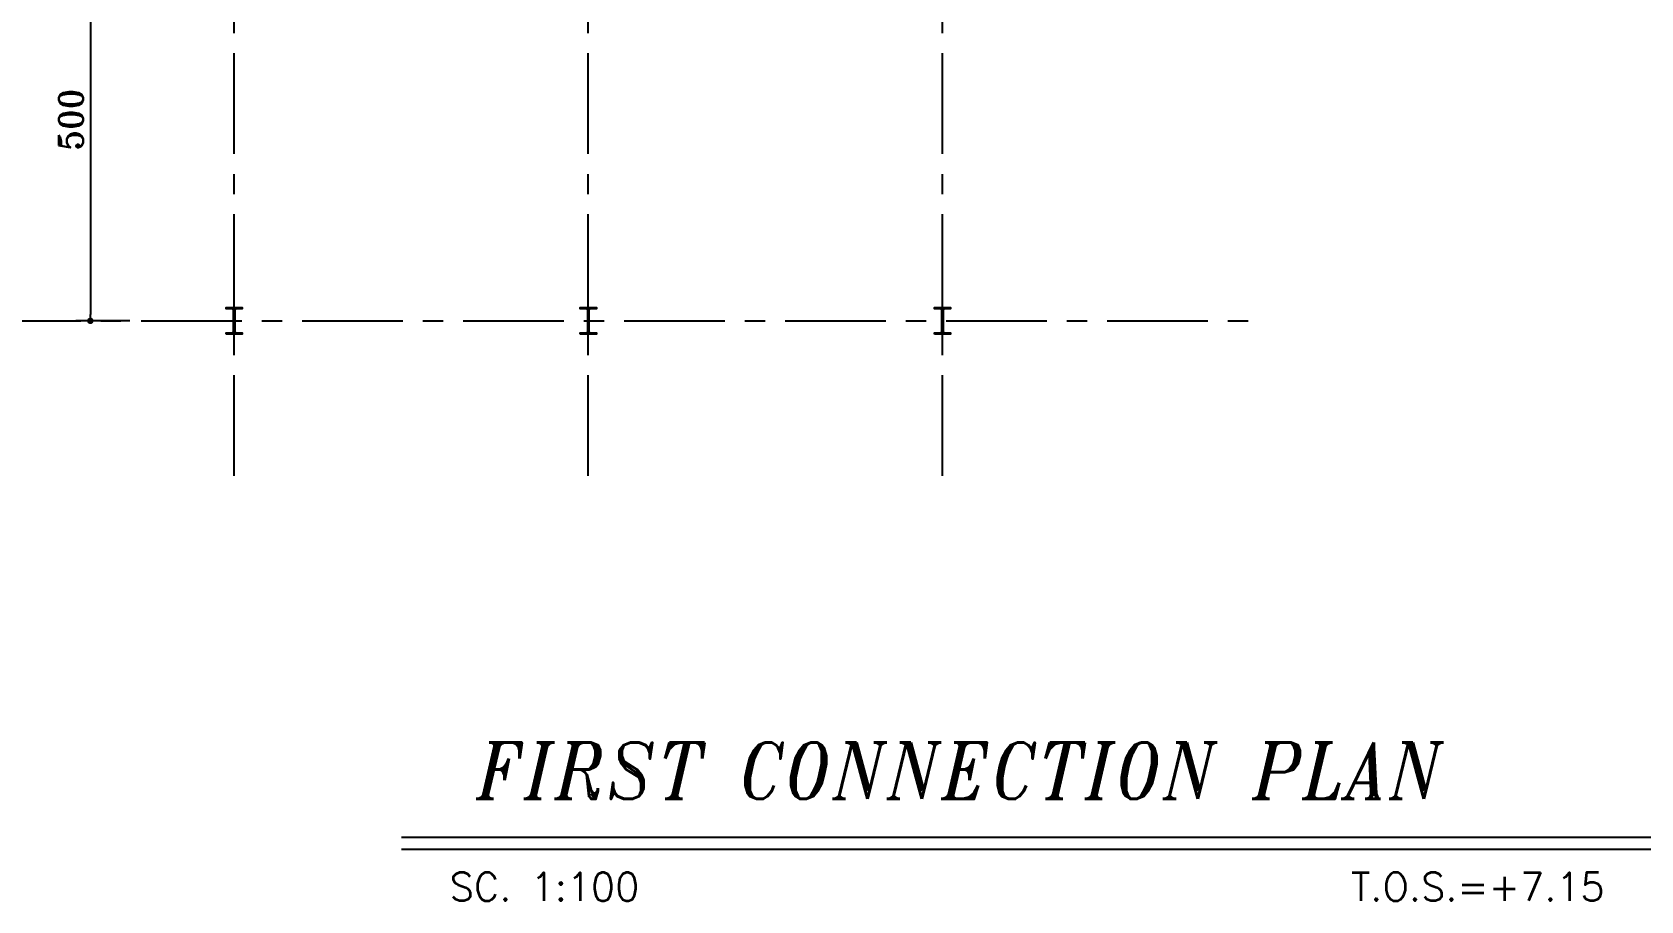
# Model space of a CAD drawing. Header units: inches. Extents: x 460503 to 460688, y 47570 to 48852.
# Drawn here: x 460552.17 to 460572.15, y 48384.04 to 48394.83 of the extents above; entities that cross this region are included whole.
import ezdxf

# ---------------------------------------------------------------- set-up
doc = ezdxf.new("R2010")
doc.units = ezdxf.units.IN
doc.header["$MEASUREMENT"] = 0
doc.linetypes.add('CENTER', pattern=[2, 1.25, -0.25, 0.25, -0.25])
for name, color, linetype in [('3G', 3, 'Continuous'), ('4C', 4, 'Continuous'), ('6M', 6, 'Continuous'), ('AXE', 1, 'CENTER'), ('DIM', 8, 'Continuous'), ('wall', 4, 'Continuous')]:
    doc.layers.add(name, color=color, linetype=linetype)
doc.styles.add('ITALICT', font='italict')
doc.styles.add('ROMANS', font='ROMANS', dxfattribs={"width": 0.8})
doc.styles.add('ROMANT', font='romant')
doc.dimstyles.new('1-100', dxfattribs={"dimtxt": 0.3, "dimasz": 0.08, "dimexe": 0.18, "dimexo": 0.0625, "dimgap": 0.09, "dimtad": 1, "dimdec": 0, "dimlfac": 100, "dimdsep": 46, "dimtxsty": 'ROMANT', "dimblk": 'DOT', "dimcen": 0.09, "dimclrd": 1, "dimclre": 1, "dimclrt": 3, "dimadec": 0, "dimazin": 0, "dimtfac": 1, "dimtdec": 0, "dimtix": 1, "dimtofl": 0, "dimtmove": 2, "dimatfit": 3, "dimldrblk": 'DOT', "dimfxl": 1, "dimtolj": 1, "dimarcsym": 0})

# ---------------------------------------------------------------- blocks, each defined once
blk = doc.blocks.new('DOT')
at = {"layer": 'DIM', "color": 0, "linetype": 'ByBlock'}
blk.add_line((-0.5, 0), (-1, 0), dxfattribs=at)
at = {"layer": 'DIM', "color": 0, "linetype": 'ByBlock', "const_width": 0.5}
blk.add_lwpolyline([(-0.25, 0, 1), (0.25, 0, 1)], format="xyb", close=True, dxfattribs=at)
blk = doc.blocks.new('*D851')
at = {"layer": 'Defpoints', "color": 0, "transparency": 16777216}
for p in [(460553.44, 48396.248), (460552.888, 48391.248), (460553.44, 48391.248)]:
    blk.add_point(p, dxfattribs=at)
at = {"layer": 'wall', "color": 1, "lineweight": -2, "transparency": 16777216}
for p, q in [((460553.378, 48396.248), (460552.708, 48396.248)), ((460552.888, 48396.168), (460552.888, 48391.328)), ((460553.378, 48391.248), (460552.708, 48391.248))]:
    blk.add_line(p, q, dxfattribs=at)
at = {"layer": 'wall', "color": 1, "lineweight": -2, "transparency": 16777216, "xscale": 0.08, "yscale": 0.08, "zscale": 0.08}
for p, rotation in [((460552.888, 48396.248), 90), ((460552.888, 48391.248), 270)]:
    blk.add_blockref('DOT', p, dxfattribs=dict(at, rotation=rotation))
at = {"layer": 'wall', "color": 3, "transparency": 16777216, "insert": (460552.648, 48393.748), "char_height": 0.3, "attachment_point": 5, "rotation": 90, "style": 'ROMANT'}
blk.add_mtext('\\A1;500', dxfattribs=at)
blk = doc.blocks.new('_Dot')
at = {"layer": 'DIM', "color": 0, "lineweight": -2}
blk.add_line((-0.5, 0), (-1, 0), dxfattribs=at)
at = {"layer": 'DIM', "color": 0, "const_width": 0.5}
blk.add_lwpolyline([(-0.25, 0, 1), (0.25, 0, 1)], format="xyb", close=True, dxfattribs=at)

msp = doc.modelspace()

# ---------------------------------------------------------------- hatches: boundary and pattern name
for points in [[(460554.66618743, 48391.39783757), (460554.6547112, 48391.39783757, 0.4144144444), (460554.66618743, 48391.38635347)], [(460554.68118743, 48391.39783757), (460554.69266366, 48391.39783757, -0.4144144444), (460554.68118743, 48391.38635347)], [(460559.06618743, 48391.39783757), (460559.0547112, 48391.39783757, 0.4144144444), (460559.06618743, 48391.38635347)], [(460559.08118743, 48391.39783757), (460559.09266366, 48391.39783757, -0.4144144444), (460559.08118743, 48391.38635347)], [(460563.46618742, 48391.39783757), (460563.45471119, 48391.39783757, 0.4144144444), (460563.46618742, 48391.38635347)], [(460563.48118742, 48391.39783757), (460563.49266365, 48391.39783757, -0.4144144444), (460563.48118742, 48391.38635347)], [(460554.66618743, 48391.09779806), (460554.6547112, 48391.09779806, -0.4144144444), (460554.66618743, 48391.10928217)], [(460554.68118743, 48391.09779806), (460554.69266366, 48391.09779806, 0.4144144444), (460554.68118743, 48391.10928217)], [(460559.06618743, 48391.09779806), (460559.0547112, 48391.09779806, -0.4144144444), (460559.06618743, 48391.10928217)], [(460559.08118743, 48391.09779806), (460559.09266366, 48391.09779806, 0.4144144444), (460559.08118743, 48391.10928217)], [(460563.46618742, 48391.09779806), (460563.45471119, 48391.09779806, -0.4144144444), (460563.46618742, 48391.10928217)], [(460563.48118742, 48391.09779806), (460563.49266365, 48391.09779806, 0.4144144444), (460563.48118742, 48391.10928217)]]:
    msp.add_hatch(color=1).paths.add_polyline_path(points)

# ---------------------------------------------------------------- linework, layer by layer
at = {"layer": '3G', "linetype": 'ByBlock'}
msp.add_line((460556.75239506, 48384.68256463), (460572.30898647, 48384.68256463), dxfattribs=at)
at = {"layer": '3G'}
msp.add_line((460556.76521602, 48384.68256463), (460572.30898647, 48384.68256463), dxfattribs=at)
for points in [[(460554.57368743, 48391.08283757), (460554.57368743, 48391.09783757), (460554.66618743, 48391.09783757), (460554.66618743, 48391.39783757), (460554.57368743, 48391.39783757), (460554.57368743, 48391.41283757), (460554.77368743, 48391.41283757), (460554.77368743, 48391.39783757), (460554.68118743, 48391.39783757), (460554.68118743, 48391.09783757), (460554.77368743, 48391.09783757), (460554.77368743, 48391.08283757)], [(460558.97368743, 48391.08283757), (460558.97368743, 48391.09783757), (460559.06618743, 48391.09783757), (460559.06618743, 48391.39783757), (460558.97368743, 48391.39783757), (460558.97368743, 48391.41283757), (460559.17368743, 48391.41283757), (460559.17368743, 48391.39783757), (460559.08118743, 48391.39783757), (460559.08118743, 48391.09783757), (460559.17368743, 48391.09783757), (460559.17368743, 48391.08283757)], [(460563.37368742, 48391.08283757), (460563.37368742, 48391.09783757), (460563.46618742, 48391.09783757), (460563.46618742, 48391.39783757), (460563.37368742, 48391.39783757), (460563.37368742, 48391.41283757), (460563.57368742, 48391.41283757), (460563.57368742, 48391.39783757), (460563.48118742, 48391.39783757), (460563.48118742, 48391.09783757), (460563.57368742, 48391.09783757), (460563.57368742, 48391.08283757)]]:
    msp.add_lwpolyline(points, close=True, dxfattribs=at)
for centre, start, end in [((460554.66618743, 48391.3978297), 180.157926883, 270.157926883), ((460554.68118743, 48391.3978297), 269.842073117, 359.842073117), ((460554.68118743, 48391.3978297), 269.842073117, 359.842073117), ((460559.06618743, 48391.3978297), 180.157926883, 270.157926883), ((460559.08118743, 48391.3978297), 269.842073117, 359.842073117), ((460559.08118743, 48391.3978297), 269.842073117, 359.842073117), ((460563.46618742, 48391.3978297), 180.157926883, 270.157926883), ((460563.48118742, 48391.3978297), 269.842073117, 359.842073117), ((460563.48118742, 48391.3978297), 269.842073117, 359.842073117), ((460554.66618743, 48391.09780594), 89.842073117, 179.842073117), ((460554.66618743, 48391.09780594), 89.842073117, 179.842073117), ((460554.68118743, 48391.09780594), 0.157926883, 90.157926883), ((460554.68118743, 48391.09780594), 0.157926883, 90.157926883), ((460554.68118743, 48391.09780594), 0.157926883, 90.157926883), ((460559.06618743, 48391.09780594), 89.842073117, 179.842073117), ((460559.06618743, 48391.09780594), 89.842073117, 179.842073117), ((460559.08118743, 48391.09780594), 0.157926883, 90.157926883), ((460559.08118743, 48391.09780594), 0.157926883, 90.157926883), ((460559.08118743, 48391.09780594), 0.157926883, 90.157926883), ((460563.46618742, 48391.09780594), 89.842073117, 179.842073117), ((460563.46618742, 48391.09780594), 89.842073117, 179.842073117), ((460563.48118742, 48391.09780594), 0.157926883, 90.157926883), ((460563.48118742, 48391.09780594), 0.157926883, 90.157926883), ((460563.48118742, 48391.09780594), 0.157926883, 90.157926883)]:
    msp.add_arc(centre, 0.01147623, start, end, dxfattribs=at)
at = {"layer": '6M', "color": 4}
msp.add_line((460556.75239506, 48384.83313176), (460572.30898647, 48384.83313176), dxfattribs=at)
at = {"layer": 'AXE'}
for p, q in [((460554.67368743, 48389.32204906), (460554.67368743, 48413.96118973)), ((460559.07368743, 48389.32204906), (460559.07368743, 48413.96118973)), ((460563.47368742, 48389.32174701), (460563.47368742, 48413.96088768)), ((460551.51871711, 48391.24783772), (460567.30077804, 48391.24783772))]:
    msp.add_line(p, q, dxfattribs=at)

# ---------------------------------------------------------------- texts
at = {"layer": '3G', "style": 'ROMANS'}
for s, p in [('SC. 1:100', (460557.3518063, 48384.04177626)), ('T.O.S.=+7.15', (460568.54735547, 48384.04177626))]:
    msp.add_text(s, height=0.35, dxfattribs=at).set_placement(p)
at = {"layer": '4C', "style": 'ITALICT', "width": 0.9}
msp.add_text('FIRST CONNECTION PLAN', height=0.7, dxfattribs=at).set_placement((460557.67961834, 48385.30876582))

# ---------------------------------------------------------------- dimensions: what is measured, and where the dimension line sits
at = {"layer": 'wall'}
dim = msp.add_linear_dim(base=(460552.88753534, 48391.24783772), p1=(460553.44045171, 48396.24783772), p2=(460553.44045171, 48391.24783772), angle=90, dimstyle='1-100', dxfattribs=at)
dim.commit()
dim.dimension.update_dxf_attribs({"geometry": '*D851', "text_midpoint": (460552.64753534, 48393.74783772)})

doc.saveas('drawing.dxf')
